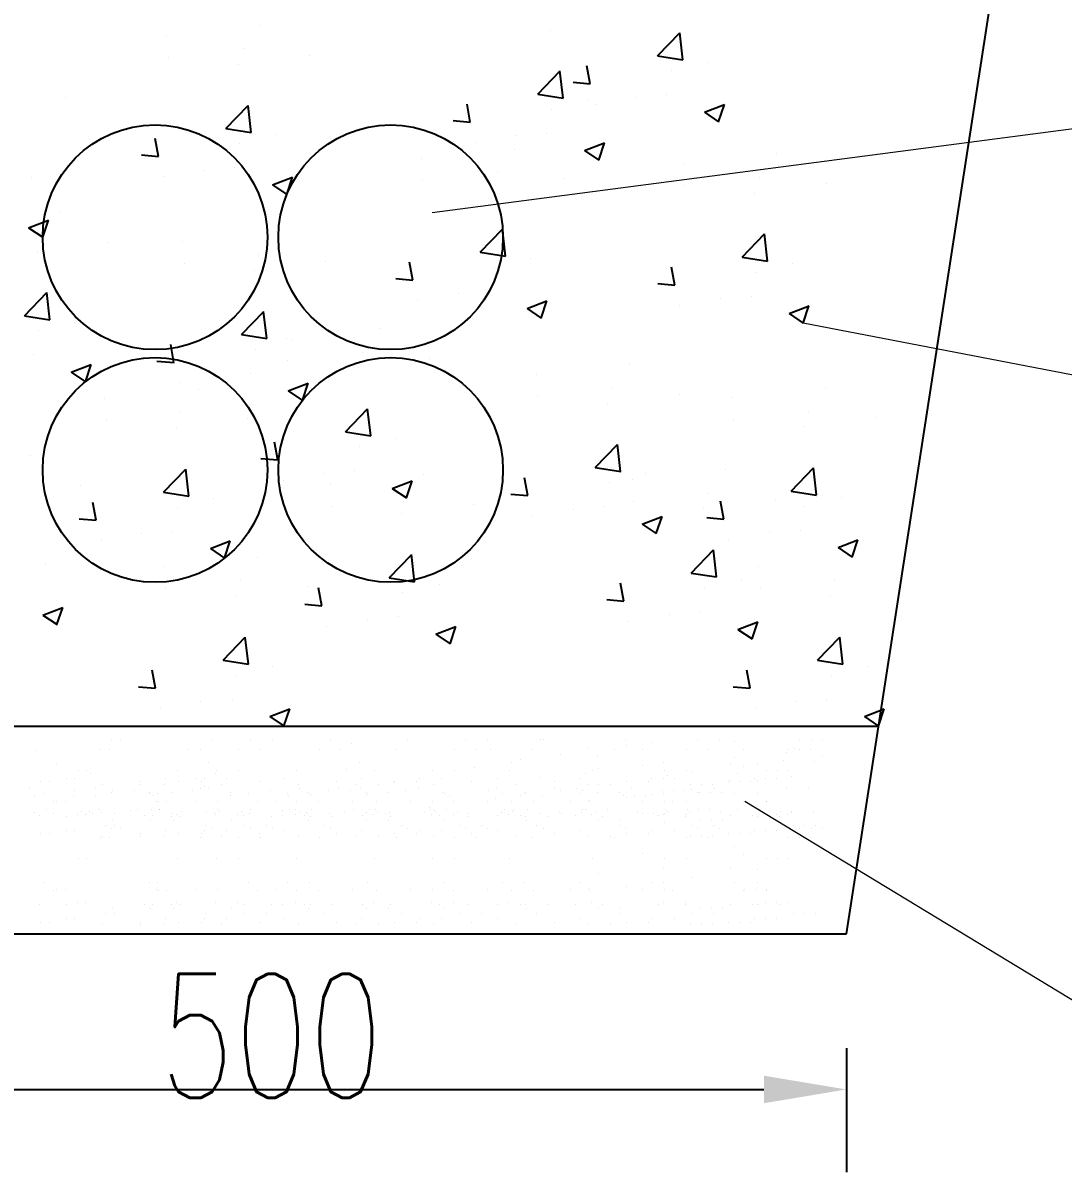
# Model space of a CAD drawing. Header units: millimetres. Extents: x 2 to 5882, y 1831 to 3462.
# Drawn here: x 5580.34 to 5605.53, y 2622.51 to 2650.34 of the extents above; entities that cross this region are included whole.
import ezdxf

# ---------------------------------------------------------------- set-up
doc = ezdxf.new("R2010")
doc.units = ezdxf.units.MM
doc.layers.add('尺寸标注', color=4, linetype='Continuous')
doc.layers.add('标注', color=4, linetype='Continuous')
doc.styles.get("Standard").update_dxf_attribs({"font": 'simplex1.shx', "width": 0.7, "bigfont": 'hztxt.shx'})

# ---------------------------------------------------------------- blocks, each defined once
blk = doc.blocks.new('DIM')
at = {"layer": '尺寸标注', "ltscale": 0.01}
blk.add_solid([(-1, -0.167), (-1, 0.167), (0, 0)], dxfattribs=at)

msp = doc.modelspace()

# ---------------------------------------------------------------- linework, layer by layer
at = {"color": 1}
for p, q in [((5600.28123, 2628.27674), (5611.87014, 2703.23774)), ((5572.2603, 2633.30691), (5601.05889, 2633.30691)), ((5573.03796, 2628.27674), (5600.28123, 2628.27674))]:
    msp.add_line(p, q, dxfattribs=at)
at = {"color": 7}
for centre in [(5583.53538, 2645.14868), (5589.24272, 2645.14868), (5583.53538, 2639.51281), (5589.24272, 2639.51281)]:
    msp.add_circle(centre, 2.72051, dxfattribs=at)
at = {"layer": '尺寸标注', "color": 7}
for p, q in [((5586.09008, 2650.28315), (5586.09008, 2650.28315)), ((5583.82252, 2650.04842), (5583.82252, 2650.04842)), ((5593.11125, 2650.16888), (5593.11125, 2650.16888)), ((5595.70922, 2649.54482), (5596.24692, 2650.10521)), ((5596.32252, 2649.44972), (5596.24625, 2650.10533)), ((5585.66859, 2649.72008), (5585.66859, 2649.72008)), ((5583.86046, 2649.51155), (5583.86046, 2649.51155)), ((5587.28498, 2649.5645), (5587.28498, 2649.5645)), ((5595.70922, 2649.54482), (5596.32319, 2649.44959)), ((5585.55679, 2649.33698), (5585.55679, 2649.33698)), ((5592.80633, 2648.61682), (5593.34403, 2649.17721)), ((5593.41962, 2648.52172), (5593.34335, 2649.17734)), ((5594.0744, 2648.86683), (5593.99458, 2649.29955)), ((5596.042, 2649.18187), (5596.042, 2649.18187)), ((5596.91635, 2649.39242), (5596.91635, 2649.39242)), ((5593.66243, 2648.90291), (5594.07506, 2648.86681)), ((5592.80633, 2648.61682), (5593.4203, 2648.5216)), ((5581.37187, 2648.52657), (5581.37187, 2648.52657)), ((5585.25186, 2647.78492), (5585.78956, 2648.34532)), ((5585.86516, 2647.68982), (5585.78888, 2648.34544)), ((5591.17151, 2647.93883), (5591.09169, 2648.37155)), ((5594.01346, 2648.46443), (5594.01346, 2648.46443)), ((5594.19807, 2648.37409), (5594.19807, 2648.37409)), ((5595.174, 2648.53398), (5595.174, 2648.53398)), ((5595.92627, 2648.60161), (5595.92627, 2648.60161)), ((5596.84195, 2648.17812), (5597.32532, 2648.36367)), ((5597.18468, 2647.94651), (5597.32466, 2648.36368)), ((5593.13911, 2648.25388), (5593.13911, 2648.25388)), ((5596.84195, 2648.17812), (5597.18534, 2647.9465)), ((5585.25186, 2647.78492), (5585.86583, 2647.6897)), ((5590.75954, 2647.97491), (5591.17217, 2647.93881)), ((5583.61704, 2647.10693), (5583.53722, 2647.53966)), ((5586.45899, 2647.63253), (5586.45899, 2647.63253)), ((5592.27111, 2647.60598), (5592.27111, 2647.60598)), ((5593.02338, 2647.67361), (5593.02338, 2647.67361)), ((5585.58464, 2647.42198), (5585.58464, 2647.42198)), ((5591.29518, 2647.44609), (5591.29518, 2647.44609)), ((5592.25116, 2647.28706), (5592.25116, 2647.28706)), ((5593.93906, 2647.25012), (5594.42243, 2647.43567)), ((5593.93906, 2647.25012), (5594.28245, 2647.0185)), ((5594.28179, 2647.01852), (5594.42176, 2647.43568)), ((5583.20507, 2647.14302), (5583.6177, 2647.10692)), ((5589.9836, 2647.05233), (5589.9836, 2647.05233)), ((5598.59728, 2647.16698), (5598.59728, 2647.16698)), ((5584.71664, 2646.77408), (5584.71664, 2646.77408)), ((5585.46891, 2646.84172), (5585.46891, 2646.84172)), ((5591.82967, 2646.72399), (5591.82967, 2646.72399)), ((5596.32971, 2646.93224), (5596.32971, 2646.93224)), ((5580.54587, 2646.5946), (5580.54587, 2646.5946)), ((5583.74071, 2646.6142), (5583.74071, 2646.6142)), ((5586.38459, 2646.41823), (5586.86796, 2646.60377)), ((5586.38459, 2646.41823), (5586.72798, 2646.18661)), ((5586.72732, 2646.18662), (5586.8673, 2646.60379)), ((5590.02154, 2646.51547), (5590.02154, 2646.51547)), ((5593.44607, 2646.56842), (5593.44607, 2646.56842)), ((5596.36766, 2646.39538), (5596.36766, 2646.39538)), ((5598.17579, 2646.60391), (5598.17579, 2646.60391)), ((5599.79218, 2646.44833), (5599.79218, 2646.44833)), ((5591.71787, 2646.34089), (5591.71787, 2646.34089)), ((5598.06399, 2646.22081), (5598.06399, 2646.22081)), ((5580.47147, 2645.3803), (5580.95484, 2645.56584)), ((5580.8142, 2645.14869), (5580.95418, 2645.56586)), ((5581.21376, 2645.74624), (5581.21376, 2645.74624)), ((5580.47147, 2645.3803), (5580.81486, 2645.14868)), ((5586.46748, 2645.2925), (5586.46748, 2645.2925)), ((5591.41294, 2644.78884), (5591.95064, 2645.34923)), ((5592.02624, 2644.69374), (5591.94997, 2645.34935)), ((5580.79227, 2645.18317), (5580.79227, 2645.18317)), ((5582.40866, 2645.02759), (5582.40866, 2645.02759)), ((5584.19991, 2645.05777), (5584.19991, 2645.05777)), ((5597.75906, 2644.66875), (5598.29676, 2645.22914)), ((5598.37235, 2644.57365), (5598.29608, 2645.22927)), ((5580.68046, 2644.80007), (5580.68046, 2644.80007)), ((5586.04599, 2644.72943), (5586.04599, 2644.72943)), ((5591.41294, 2644.78884), (5592.02691, 2644.69362)), ((5584.23785, 2644.5209), (5584.23785, 2644.5209)), ((5587.66238, 2644.57385), (5587.66238, 2644.57385)), ((5589.77812, 2644.11085), (5589.6983, 2644.54357)), ((5592.62007, 2644.63644), (5592.62007, 2644.63644)), ((5597.75906, 2644.66875), (5598.37303, 2644.57353)), ((5598.96619, 2644.51636), (5598.96619, 2644.51636)), ((5585.93418, 2644.34633), (5585.93418, 2644.34633)), ((5591.74573, 2644.42589), (5591.74573, 2644.42589)), ((5596.12424, 2643.99076), (5596.04442, 2644.42348)), ((5598.09184, 2644.30581), (5598.09184, 2644.30581)), ((5589.36615, 2644.14693), (5589.77878, 2644.11083)), ((5595.71227, 2644.02684), (5596.1249, 2643.99074)), ((5580.37554, 2643.24801), (5580.91324, 2643.80841)), ((5580.98883, 2643.15292), (5580.91256, 2643.80853)), ((5589.90179, 2643.61811), (5589.90179, 2643.61811)), ((5590.87772, 2643.778), (5590.87772, 2643.778)), ((5591.62999, 2643.84563), (5591.62999, 2643.84563)), ((5592.54567, 2643.42214), (5593.02904, 2643.60769)), ((5592.8884, 2643.19053), (5593.02838, 2643.6077)), ((5597.22384, 2643.65791), (5597.22384, 2643.65791)), ((5597.97611, 2643.72554), (5597.97611, 2643.72554)), ((5585.62926, 2642.79427), (5586.16695, 2643.35467)), ((5586.24255, 2642.69917), (5586.16628, 2643.35479)), ((5592.54567, 2643.42214), (5592.88906, 2643.19052)), ((5596.24791, 2643.49802), (5596.24791, 2643.49802)), ((5598.89179, 2643.30205), (5599.37516, 2643.4876)), ((5599.23452, 2643.07045), (5599.37449, 2643.48761)), ((5580.37554, 2643.24801), (5580.98951, 2643.15279)), ((5581.58267, 2643.09562), (5581.58267, 2643.09562)), ((5598.89179, 2643.30205), (5599.23518, 2643.07043)), ((5580.70832, 2642.88507), (5580.70832, 2642.88507)), ((5585.62926, 2642.79427), (5586.24323, 2642.69905)), ((5588.98557, 2642.93257), (5588.98557, 2642.93257)), ((5583.99444, 2642.11628), (5583.91462, 2642.54901)), ((5586.71801, 2642.69784), (5586.71801, 2642.69784)), ((5586.83639, 2642.64188), (5586.83639, 2642.64188)), ((5580.59259, 2642.30481), (5580.59259, 2642.30481)), ((5585.96204, 2642.43133), (5585.96204, 2642.43133)), ((5588.56408, 2642.3695), (5588.56408, 2642.3695)), ((5590.18048, 2642.21392), (5590.18048, 2642.21392)), ((5581.50827, 2641.88132), (5581.99164, 2642.06686)), ((5581.851, 2641.64971), (5581.99097, 2642.06688)), ((5583.58247, 2642.15237), (5583.9951, 2642.11627)), ((5586.75595, 2642.16097), (5586.75595, 2642.16097)), ((5588.45228, 2641.9864), (5588.45228, 2641.9864)), ((5595.03794, 2642.06708), (5595.03794, 2642.06708)), ((5581.50827, 2641.88132), (5581.85166, 2641.6497)), ((5585.09403, 2641.78343), (5585.09403, 2641.78343)), ((5585.8463, 2641.85107), (5585.8463, 2641.85107)), ((5592.77037, 2641.83235), (5592.77037, 2641.83235)), ((5584.11811, 2641.62354), (5584.11811, 2641.62354)), ((5584.58119, 2641.47247), (5584.58119, 2641.47247)), ((5586.76199, 2641.42758), (5587.24536, 2641.61312)), ((5586.76199, 2641.42758), (5587.10538, 2641.19596)), ((5587.10472, 2641.19597), (5587.24469, 2641.61314)), ((5594.61644, 2641.50401), (5594.61644, 2641.50401)), ((5599.78309, 2641.5), (5599.78309, 2641.5)), ((5582.31362, 2641.23774), (5582.31362, 2641.23774)), ((5592.80831, 2641.29549), (5592.80831, 2641.29549)), ((5594.50464, 2641.12091), (5594.50464, 2641.12091)), ((5596.23284, 2641.34843), (5596.23284, 2641.34843)), ((5597.51553, 2641.26527), (5597.51553, 2641.26527)), ((5584.1597, 2640.9094), (5584.1597, 2640.9094)), ((5588.14735, 2640.43434), (5588.68505, 2640.99474)), ((5588.76065, 2640.33924), (5588.68438, 2640.99486)), ((5599.3616, 2640.93693), (5599.3616, 2640.93693)), ((5582.35157, 2640.70087), (5582.35157, 2640.70087)), ((5585.77609, 2640.75382), (5585.77609, 2640.75382)), ((5597.55347, 2640.7284), (5597.55347, 2640.7284)), ((5599.2498, 2640.55383), (5599.2498, 2640.55383)), ((5600.978, 2640.78135), (5600.978, 2640.78135)), ((5584.04789, 2640.5263), (5584.04789, 2640.5263)), ((5588.14735, 2640.43434), (5588.76132, 2640.33912)), ((5589.35449, 2640.28195), (5589.35449, 2640.28195)), ((5586.51253, 2639.75635), (5586.43271, 2640.18908)), ((5588.48014, 2640.0714), (5588.48014, 2640.0714)), ((5594.19972, 2639.56885), (5594.73741, 2640.12925)), ((5594.81301, 2639.47375), (5594.73674, 2640.12937)), ((5580.52349, 2639.86309), (5580.52349, 2639.86309)), ((5586.10056, 2639.79244), (5586.51319, 2639.75634)), ((5583.74297, 2638.97424), (5584.28067, 2639.53464)), ((5584.35626, 2638.87914), (5584.27999, 2639.53476)), ((5587.61213, 2639.4235), (5587.61213, 2639.4235)), ((5588.3644, 2639.49114), (5588.3644, 2639.49114)), ((5594.19972, 2639.56885), (5594.81368, 2639.47363)), ((5597.36025, 2639.51509), (5597.36025, 2639.51509)), ((5598.94487, 2639.00177), (5599.48257, 2639.56217)), ((5599.55817, 2638.90667), (5599.4819, 2639.56229)), ((5581.71839, 2639.14444), (5581.71839, 2639.14444)), ((5586.6362, 2639.26361), (5586.6362, 2639.26361)), ((5587.7774, 2639.16436), (5587.7774, 2639.16436)), ((5589.28008, 2639.06765), (5589.76345, 2639.25319)), ((5589.62281, 2638.83604), (5589.76279, 2639.25321)), ((5590.04497, 2639.39909), (5590.04497, 2639.39909)), ((5592.5649, 2638.89087), (5592.48507, 2639.32359)), ((5594.5325, 2639.20591), (5594.5325, 2639.20591)), ((5595.09268, 2639.28036), (5595.09268, 2639.28036)), ((5595.40685, 2639.41646), (5595.40685, 2639.41646)), ((5583.74297, 2638.97424), (5584.35694, 2638.87902)), ((5589.28008, 2639.06765), (5589.62347, 2638.83603)), ((5592.15293, 2638.92695), (5592.56555, 2638.89085)), ((5596.93876, 2638.95202), (5596.93876, 2638.95202)), ((5598.94487, 2639.00177), (5599.55884, 2638.90655)), ((5582.10815, 2638.29625), (5582.02833, 2638.72898)), ((5584.07575, 2638.6113), (5584.07575, 2638.6113)), ((5584.9501, 2638.82185), (5584.9501, 2638.82185)), ((5587.81534, 2638.6275), (5587.81534, 2638.6275)), ((5589.62347, 2638.83603), (5589.62347, 2638.83603)), ((5591.23987, 2638.68045), (5591.23987, 2638.68045)), ((5594.41676, 2638.62565), (5594.41676, 2638.62565)), ((5595.13063, 2638.7435), (5595.13063, 2638.7435)), ((5597.31005, 2638.32378), (5597.23023, 2638.75651)), ((5598.55515, 2638.79644), (5598.55515, 2638.79644)), ((5599.27766, 2638.63883), (5599.27766, 2638.63883)), ((5600.152, 2638.84938), (5600.152, 2638.84938)), ((5581.69618, 2638.33234), (5582.10881, 2638.29623)), ((5589.51167, 2638.45292), (5589.51167, 2638.45292)), ((5592.68856, 2638.39813), (5592.68856, 2638.39813)), ((5593.66449, 2638.55802), (5593.66449, 2638.55802)), ((5595.33245, 2638.20216), (5595.81581, 2638.3877)), ((5595.67517, 2637.97055), (5595.81515, 2638.38772)), ((5596.82696, 2638.56892), (5596.82696, 2638.56892)), ((5596.89808, 2638.35986), (5597.31071, 2638.32376)), ((5583.96002, 2638.03104), (5583.96002, 2638.03104)), ((5595.33245, 2638.20216), (5595.67584, 2637.97054)), ((5599.16192, 2638.05857), (5599.16192, 2638.05857)), ((5582.23182, 2637.80351), (5582.23182, 2637.80351)), ((5583.20775, 2637.9634), (5583.20775, 2637.9634)), ((5584.8757, 2637.60754), (5585.35907, 2637.79309)), ((5585.21843, 2637.37594), (5585.3584, 2637.79311)), ((5597.43372, 2637.83104), (5597.43372, 2637.83104)), ((5598.40965, 2637.99093), (5598.40965, 2637.99093)), ((5600.0776, 2637.63507), (5600.56097, 2637.82062)), ((5600.42033, 2637.40347), (5600.56031, 2637.82064)), ((5584.8757, 2637.60755), (5585.21909, 2637.37592)), ((5596.52203, 2637.01686), (5597.05973, 2637.57726)), ((5597.13532, 2636.92176), (5597.05905, 2637.57738)), ((5600.0776, 2637.63507), (5600.42099, 2637.40345)), ((5580.8924, 2637.21247), (5580.8924, 2637.21247)), ((5586.0217, 2637.40345), (5586.0217, 2637.40345)), ((5589.20675, 2636.90087), (5589.74444, 2637.46126)), ((5589.82004, 2636.80577), (5589.74377, 2637.46138)), ((5600.42099, 2637.40345), (5600.42099, 2637.40345)), ((5583.75413, 2637.16872), (5583.75413, 2637.16872)), ((5596.52203, 2637.01686), (5597.136, 2636.92164)), ((5598.15343, 2637.16872), (5598.15343, 2637.16872)), ((5585.6002, 2636.84039), (5585.6002, 2636.84039)), ((5587.2166, 2636.68481), (5587.2166, 2636.68481)), ((5587.57193, 2636.22288), (5587.49211, 2636.6556)), ((5589.20675, 2636.90087), (5589.82072, 2636.80565)), ((5590.41388, 2636.74847), (5590.41388, 2636.74847)), ((5594.88721, 2636.33887), (5594.80739, 2636.7716)), ((5596.85481, 2636.65392), (5596.85481, 2636.65392)), ((5597.72916, 2636.86447), (5597.72916, 2636.86447)), ((5599.9995, 2636.84039), (5599.9995, 2636.84039)), ((5601.6159, 2636.68481), (5601.6159, 2636.68481)), ((5583.79207, 2636.63186), (5583.79207, 2636.63186)), ((5585.4884, 2636.45729), (5585.4884, 2636.45729)), ((5589.53953, 2636.53792), (5589.53953, 2636.53792)), ((5594.47524, 2636.37496), (5594.88787, 2636.33886)), ((5598.19137, 2636.63186), (5598.19137, 2636.63186)), ((5599.8877, 2636.45729), (5599.8877, 2636.45729)), ((5580.818, 2635.99817), (5581.30137, 2636.18372)), ((5581.16073, 2635.76656), (5581.3007, 2636.18373)), ((5587.15996, 2636.25896), (5587.57259, 2636.22286)), ((5580.818, 2635.99817), (5581.16139, 2635.76655)), ((5588.67152, 2635.89003), (5588.67152, 2635.89003)), ((5589.42379, 2635.95766), (5589.42379, 2635.95766)), ((5595.01088, 2635.84614), (5595.01088, 2635.84614)), ((5595.98681, 2636.00603), (5595.98681, 2636.00603)), ((5596.73908, 2636.07366), (5596.73908, 2636.07366)), ((5597.65476, 2635.65017), (5598.13813, 2635.83571)), ((5597.99749, 2635.41856), (5598.13746, 2635.83573)), ((5587.6956, 2635.73014), (5587.6956, 2635.73014)), ((5590.33948, 2635.53417), (5590.82284, 2635.71972)), ((5590.33948, 2635.53417), (5590.68287, 2635.30255)), ((5590.68221, 2635.30256), (5590.82218, 2635.71973)), ((5597.65476, 2635.65017), (5597.99815, 2635.41855)), ((5585.18348, 2634.90523), (5585.72117, 2635.46562)), ((5585.79677, 2634.81013), (5585.7205, 2635.46574)), ((5599.58277, 2634.90523), (5600.12047, 2635.46562)), ((5600.19607, 2634.81013), (5600.1198, 2635.46574)), ((5585.18348, 2634.90523), (5585.79744, 2634.81001)), ((5586.39061, 2634.75284), (5586.39061, 2634.75284)), ((5599.58277, 2634.90523), (5600.19674, 2634.81001)), ((5600.7899, 2634.75284), (5600.7899, 2634.75284)), ((5583.54866, 2634.22724), (5583.46883, 2634.65996)), ((5585.51626, 2634.54228), (5585.51626, 2634.54228)), ((5597.94795, 2634.22724), (5597.86813, 2634.65996)), ((5599.91556, 2634.54228), (5599.91556, 2634.54228)), ((5583.13669, 2634.26332), (5583.54932, 2634.22722)), ((5597.53598, 2634.26332), (5597.94861, 2634.22722)), ((5584.64825, 2633.89439), (5584.64825, 2633.89439)), ((5585.40052, 2633.96202), (5585.40052, 2633.96202)), ((5599.04755, 2633.89439), (5599.04755, 2633.89439)), ((5599.79982, 2633.96202), (5599.79982, 2633.96202)), ((5583.67233, 2633.7345), (5583.67233, 2633.7345)), ((5586.31621, 2633.53853), (5586.79957, 2633.72408)), ((5586.65893, 2633.30693), (5586.79891, 2633.72409)), ((5598.07162, 2633.7345), (5598.07162, 2633.7345)), ((5600.7155, 2633.53853), (5601.19887, 2633.72408)), ((5601.05823, 2633.30693), (5601.19821, 2633.72409)), ((5586.31621, 2633.53853), (5586.6596, 2633.30691)), ((5600.7155, 2633.53853), (5601.05889, 2633.30691)), ((5582.22024, 2632.74548), (5582.22024, 2632.74548)), ((5582.42101, 2632.74548), (5582.42101, 2632.74548)), ((5582.49332, 2632.97738), (5582.49332, 2632.97738)), ((5582.69409, 2632.97738), (5582.69409, 2632.97738)), ((5584.62942, 2632.74548), (5584.62942, 2632.74548)), ((5584.9025, 2632.97738), (5584.9025, 2632.97738)), ((5585.56632, 2632.74548), (5585.56632, 2632.74548)), ((5585.8394, 2632.97738), (5585.8394, 2632.97738)), ((5586.10169, 2632.74548), (5586.10169, 2632.74548)), ((5586.37477, 2632.97738), (5586.37477, 2632.97738)), ((5587.50705, 2632.74548), (5587.50705, 2632.74548)), ((5587.78013, 2632.97738), (5587.78013, 2632.97738)), ((5588.29099, 2632.88572), (5588.29099, 2632.88572)), ((5589.38085, 2632.74548), (5589.38085, 2632.74548)), ((5589.65393, 2632.97738), (5589.65393, 2632.97738)), ((5590.78621, 2632.74548), (5590.78621, 2632.74548)), ((5591.05929, 2632.97738), (5591.05929, 2632.97738)), ((5591.32158, 2632.74548), (5591.32158, 2632.74548)), ((5591.59466, 2632.97738), (5591.59466, 2632.97738)), ((5591.67277, 2632.74516), (5591.67277, 2632.74516)), ((5592.66002, 2632.74548), (5592.66002, 2632.74548)), ((5592.86232, 2632.98063), (5592.86232, 2632.98063)), ((5592.9331, 2632.97738), (5592.9331, 2632.97738)), ((5594.03616, 2632.77411), (5594.03616, 2632.77411)), ((5594.66766, 2632.74548), (5594.66766, 2632.74548)), ((5594.94074, 2632.97738), (5594.94074, 2632.97738)), ((5594.95694, 2632.83817), (5594.95694, 2632.83817)), ((5595.34547, 2632.75183), (5595.34547, 2632.75183)), ((5595.57081, 2632.91899), (5595.57081, 2632.91899)), ((5596.40762, 2632.74548), (5596.40762, 2632.74548)), ((5596.6807, 2632.97738), (5596.6807, 2632.97738)), ((5596.943, 2632.74548), (5596.943, 2632.74548)), ((5597.21608, 2632.97738), (5597.21608, 2632.97738)), ((5597.58147, 2632.9401), (5597.58147, 2632.9401)), ((5598.88373, 2632.74548), (5598.88373, 2632.74548)), ((5599.01816, 2632.75851), (5599.01816, 2632.75851)), ((5599.15141, 2632.74548), (5599.15141, 2632.74548)), ((5599.15681, 2632.97738), (5599.15681, 2632.97738)), ((5599.4191, 2632.74548), (5599.4191, 2632.74548)), ((5599.42449, 2632.97738), (5599.42449, 2632.97738)), ((5599.69218, 2632.97738), (5599.69218, 2632.97738)), ((5580.65469, 2632.72514), (5580.65469, 2632.72514)), ((5584.32738, 2632.73181), (5584.32738, 2632.73181)), ((5588.00008, 2632.73848), (5588.00008, 2632.73848)), ((5592.39624, 2632.50105), (5592.39624, 2632.50105)), ((5593.35504, 2632.62728), (5593.35504, 2632.62728)), ((5594.25354, 2632.57492), (5594.25354, 2632.57492)), ((5597.58147, 2632.53896), (5597.58147, 2632.53896)), ((5597.79885, 2632.74091), (5597.79885, 2632.74091)), ((5598.74538, 2632.46782), (5598.74538, 2632.46782)), ((5598.82488, 2632.66984), (5598.82488, 2632.66984)), ((5599.70418, 2632.59405), (5599.70418, 2632.59405)), ((5581.15202, 2632.4083), (5581.15202, 2632.4083)), ((5581.68145, 2632.23937), (5581.68145, 2632.23937)), ((5581.88222, 2632.23937), (5581.88222, 2632.23937)), ((5584.09063, 2632.23937), (5584.09063, 2632.23937)), ((5584.82471, 2632.41497), (5584.82471, 2632.41497)), ((5585.02753, 2632.23937), (5585.02753, 2632.23937)), ((5585.5629, 2632.23937), (5585.5629, 2632.23937)), ((5586.96826, 2632.23937), (5586.96826, 2632.23937)), ((5588.17424, 2632.26419), (5588.17424, 2632.26419)), ((5588.49741, 2632.42165), (5588.49741, 2632.42165)), ((5588.84206, 2632.23937), (5588.84206, 2632.23937)), ((5590.24742, 2632.23937), (5590.24742, 2632.23937)), ((5590.78279, 2632.23937), (5590.78279, 2632.23937)), ((5591.26132, 2632.30357), (5591.26132, 2632.30357)), ((5592.12123, 2632.23937), (5592.12123, 2632.23937)), ((5592.1701, 2632.42832), (5592.1701, 2632.42832)), ((5594.12887, 2632.23937), (5594.12887, 2632.23937)), ((5594.27823, 2632.2891), (5594.27823, 2632.2891)), ((5595.34547, 2632.3507), (5595.34547, 2632.3507)), ((5595.8428, 2632.435), (5595.8428, 2632.435)), ((5595.86884, 2632.23937), (5595.86884, 2632.23937)), ((5596.40421, 2632.23937), (5596.40421, 2632.23937)), ((5597.46356, 2632.40386), (5597.46356, 2632.40386)), ((5597.79885, 2632.33977), (5597.79885, 2632.33977)), ((5598.13151, 2632.387), (5598.13151, 2632.387)), ((5598.34494, 2632.23937), (5598.34494, 2632.23937)), ((5598.61262, 2632.23937), (5598.61262, 2632.23937)), ((5598.88031, 2632.23937), (5598.88031, 2632.23937)), ((5599.51549, 2632.44167), (5599.51549, 2632.44167)), ((5580.76956, 2631.96906), (5580.76956, 2631.96906)), ((5580.97032, 2631.96906), (5580.97032, 2631.96906)), ((5581.38342, 2632.04988), (5581.38342, 2632.04988)), ((5581.58419, 2632.04988), (5581.58419, 2632.04988)), ((5581.97201, 2632.1639), (5581.97201, 2632.1639)), ((5583.17874, 2631.96906), (5583.17874, 2631.96906)), ((5583.7926, 2632.04988), (5583.7926, 2632.04988)), ((5584.11564, 2631.96906), (5584.11564, 2631.96906)), ((5584.5283, 2632.04981), (5584.5283, 2632.04981)), ((5584.65101, 2631.96906), (5584.65101, 2631.96906)), ((5584.7295, 2632.04988), (5584.7295, 2632.04988)), ((5584.98892, 2632.14943), (5584.98892, 2632.14943)), ((5585.26488, 2632.04988), (5585.26488, 2632.04988)), ((5586.05637, 2631.96906), (5586.05637, 2631.96906)), ((5586.67023, 2632.04988), (5586.67023, 2632.04988)), ((5587.93017, 2631.96906), (5587.93017, 2631.96906)), ((5588.54403, 2632.04988), (5588.54403, 2632.04988)), ((5589.31701, 2631.94554), (5589.31701, 2631.94554)), ((5589.33553, 2631.96906), (5589.33553, 2631.96906)), ((5589.8709, 2631.96906), (5589.8709, 2631.96906)), ((5589.94939, 2632.04988), (5589.94939, 2632.04988)), ((5590.48476, 2632.04988), (5590.48476, 2632.04988)), ((5591.20933, 2631.96906), (5591.20933, 2631.96906)), ((5591.8232, 2632.04988), (5591.8232, 2632.04988)), ((5592.85604, 2632.06693), (5592.85604, 2632.06693)), ((5593.21698, 2631.96906), (5593.21698, 2631.96906)), ((5593.83085, 2632.04988), (5593.83085, 2632.04988)), ((5593.96049, 2632.15683), (5593.96049, 2632.15683)), ((5594.95694, 2631.96906), (5594.95694, 2631.96906)), ((5595.49231, 2631.96906), (5595.49231, 2631.96906)), ((5595.57081, 2632.04988), (5595.57081, 2632.04988)), ((5595.8428, 2632.03386), (5595.8428, 2632.03386)), ((5595.94313, 2632.10631), (5595.94313, 2632.10631)), ((5596.10618, 2632.04988), (5596.10618, 2632.04988)), ((5596.52961, 2632.17611), (5596.52961, 2632.17611)), ((5597.43304, 2631.96906), (5597.43304, 2631.96906)), ((5597.46356, 2632.00273), (5597.46356, 2632.00273)), ((5597.63319, 2632.1635), (5597.63319, 2632.1635)), ((5597.70073, 2631.96906), (5597.70073, 2631.96906)), ((5597.96842, 2631.96906), (5597.96842, 2631.96906)), ((5598.04691, 2632.04988), (5598.04691, 2632.04988)), ((5598.13151, 2631.98587), (5598.13151, 2631.98587)), ((5598.31459, 2632.04988), (5598.31459, 2632.04988)), ((5598.58228, 2632.04988), (5598.58228, 2632.04988)), ((5598.96004, 2632.09184), (5598.96004, 2632.09184)), ((5580.48835, 2631.80072), (5580.48835, 2631.80072)), ((5580.61803, 2631.63194), (5580.61803, 2631.63194)), ((5580.85106, 2631.66985), (5580.85106, 2631.66985)), ((5581.55493, 2631.63194), (5581.55493, 2631.63194)), ((5581.57684, 2631.75817), (5581.57684, 2631.75817)), ((5582.09031, 2631.63194), (5582.09031, 2631.63194)), ((5582.09446, 2631.80072), (5582.09446, 2631.80072)), ((5582.25796, 2631.905), (5582.25796, 2631.905)), ((5582.47534, 2631.70581), (5582.47534, 2631.70581)), ((5582.51374, 2631.75817), (5582.51374, 2631.75817)), ((5583.04911, 2631.75817), (5583.04911, 2631.75817)), ((5583.19486, 2631.905), (5583.19486, 2631.905)), ((5583.39408, 2631.66985), (5583.39408, 2631.66985)), ((5583.41224, 2631.70581), (5583.41224, 2631.70581)), ((5583.49566, 2631.63194), (5583.49566, 2631.63194)), ((5583.59485, 2631.66985), (5583.59485, 2631.66985)), ((5583.73023, 2631.905), (5583.73023, 2631.905)), ((5583.94761, 2631.70581), (5583.94761, 2631.70581)), ((5584.45447, 2631.75817), (5584.45447, 2631.75817)), ((5584.63749, 2631.80072), (5584.63749, 2631.80072)), ((5584.74568, 2631.85062), (5584.74568, 2631.85062)), ((5584.83826, 2631.80072), (5584.83826, 2631.80072)), ((5585.13559, 2631.905), (5585.13559, 2631.905)), ((5585.35297, 2631.70581), (5585.35297, 2631.70581)), ((5585.36946, 2631.63194), (5585.36946, 2631.63194)), ((5585.80326, 2631.66985), (5585.80326, 2631.66985)), ((5586.32827, 2631.75817), (5586.32827, 2631.75817)), ((5586.74016, 2631.66985), (5586.74016, 2631.66985)), ((5586.77482, 2631.63194), (5586.77482, 2631.63194)), ((5587.00939, 2631.905), (5587.00939, 2631.905)), ((5587.04667, 2631.80072), (5587.04667, 2631.80072)), ((5587.22677, 2631.70581), (5587.22677, 2631.70581)), ((5587.27554, 2631.66985), (5587.27554, 2631.66985)), ((5587.3102, 2631.63194), (5587.3102, 2631.63194)), ((5587.73362, 2631.75817), (5587.73362, 2631.75817)), ((5587.98357, 2631.80072), (5587.98357, 2631.80072)), ((5588.269, 2631.75817), (5588.269, 2631.75817)), ((5588.41475, 2631.905), (5588.41475, 2631.905)), ((5588.51894, 2631.80072), (5588.51894, 2631.80072)), ((5588.63213, 2631.70581), (5588.63213, 2631.70581)), ((5588.64863, 2631.63194), (5588.64863, 2631.63194)), ((5588.6809, 2631.66985), (5588.6809, 2631.66985)), ((5588.95012, 2631.905), (5588.95012, 2631.905)), ((5589.1675, 2631.70581), (5589.1675, 2631.70581)), ((5589.60743, 2631.75817), (5589.60743, 2631.75817)), ((5589.9243, 2631.80072), (5589.9243, 2631.80072)), ((5590.28856, 2631.905), (5590.28856, 2631.905)), ((5590.50594, 2631.70581), (5590.50594, 2631.70581)), ((5590.5547, 2631.66985), (5590.5547, 2631.66985)), ((5590.65628, 2631.63194), (5590.65628, 2631.63194)), ((5591.61508, 2631.75817), (5591.61508, 2631.75817)), ((5591.7981, 2631.80072), (5591.7981, 2631.80072)), ((5591.96005, 2631.66985), (5591.96005, 2631.66985)), ((5592.2962, 2631.905), (5592.2962, 2631.905)), ((5592.39624, 2631.63194), (5592.39624, 2631.63194)), ((5592.49543, 2631.66985), (5592.49543, 2631.66985)), ((5592.51358, 2631.70581), (5592.51358, 2631.70581)), ((5592.93161, 2631.63194), (5592.93161, 2631.63194)), ((5593.20346, 2631.80072), (5593.20346, 2631.80072)), ((5593.35504, 2631.75817), (5593.35504, 2631.75817)), ((5593.73883, 2631.80072), (5593.73883, 2631.80072)), ((5593.83386, 2631.66985), (5593.83386, 2631.66985)), ((5593.89041, 2631.75817), (5593.89041, 2631.75817)), ((5594.03616, 2631.905), (5594.03616, 2631.905)), ((5594.25354, 2631.70581), (5594.25354, 2631.70581)), ((5594.27823, 2631.88797), (5594.27823, 2631.88797)), ((5594.57154, 2631.905), (5594.57154, 2631.905)), ((5594.78892, 2631.70581), (5594.78892, 2631.70581)), ((5594.87234, 2631.63194), (5594.87234, 2631.63194)), ((5595.07727, 2631.80072), (5595.07727, 2631.80072)), ((5595.14002, 2631.63194), (5595.14002, 2631.63194)), ((5595.40772, 2631.63194), (5595.40772, 2631.63194)), ((5595.57081, 2631.64875), (5595.57081, 2631.64875)), ((5595.83114, 2631.75817), (5595.83114, 2631.75817)), ((5595.84151, 2631.66985), (5595.84151, 2631.66985)), ((5596.09883, 2631.75817), (5596.09883, 2631.75817)), ((5596.36652, 2631.75817), (5596.36652, 2631.75817)), ((5596.51227, 2631.905), (5596.51227, 2631.905)), ((5596.52961, 2631.77497), (5596.52961, 2631.77497)), ((5596.6807, 2631.70714), (5596.6807, 2631.70714)), ((5596.72965, 2631.70581), (5596.72965, 2631.70581)), ((5596.77995, 2631.905), (5596.77995, 2631.905)), ((5596.99733, 2631.70581), (5596.99733, 2631.70581)), ((5597.04764, 2631.905), (5597.04764, 2631.905)), ((5597.08491, 2631.80072), (5597.08491, 2631.80072)), ((5597.26502, 2631.70581), (5597.26502, 2631.70581)), ((5597.58147, 2631.66985), (5597.58147, 2631.66985)), ((5598.11684, 2631.66985), (5598.11684, 2631.66985)), ((5598.82488, 2631.80072), (5598.82488, 2631.80072)), ((5599.36025, 2631.80072), (5599.36025, 2631.80072)), ((5581.06844, 2631.47066), (5581.06844, 2631.47066)), ((5581.15808, 2631.48159), (5581.15808, 2631.48159)), ((5581.35885, 2631.48159), (5581.35885, 2631.48159)), ((5583.56726, 2631.48159), (5583.56726, 2631.48159)), ((5583.61146, 2631.47066), (5583.61146, 2631.47066)), ((5583.81223, 2631.47066), (5583.81223, 2631.47066)), ((5584.50416, 2631.48159), (5584.50416, 2631.48159)), ((5585.03953, 2631.48159), (5585.03953, 2631.48159)), ((5586.02064, 2631.47066), (5586.02064, 2631.47066)), ((5586.44489, 2631.48159), (5586.44489, 2631.48159)), ((5586.95754, 2631.47066), (5586.95754, 2631.47066)), ((5587.49292, 2631.47066), (5587.49292, 2631.47066)), ((5588.31869, 2631.48159), (5588.31869, 2631.48159)), ((5588.89827, 2631.47066), (5588.89827, 2631.47066)), ((5589.72405, 2631.48159), (5589.72405, 2631.48159)), ((5590.25942, 2631.48159), (5590.25942, 2631.48159)), ((5590.77207, 2631.47066), (5590.77207, 2631.47066)), ((5591.59786, 2631.48159), (5591.59786, 2631.48159)), ((5591.78237, 2631.55112), (5591.78237, 2631.55112)), ((5592.17743, 2631.47066), (5592.17743, 2631.47066)), ((5592.71281, 2631.47066), (5592.71281, 2631.47066)), ((5593.6055, 2631.48159), (5593.6055, 2631.48159)), ((5594.03616, 2631.50387), (5594.03616, 2631.50387)), ((5594.05124, 2631.47066), (5594.05124, 2631.47066)), ((5594.95694, 2631.56793), (5594.95694, 2631.56793)), ((5595.34547, 2631.48159), (5595.34547, 2631.48159)), ((5595.88084, 2631.48159), (5595.88084, 2631.48159)), ((5596.05889, 2631.47066), (5596.05889, 2631.47066)), ((5596.40762, 2631.47524), (5596.40762, 2631.47524)), ((5597.79885, 2631.47066), (5597.79885, 2631.47066)), ((5597.82157, 2631.48159), (5597.82157, 2631.48159)), ((5598.08925, 2631.48159), (5598.08925, 2631.48159)), ((5598.33422, 2631.47066), (5598.33422, 2631.47066)), ((5598.35694, 2631.48159), (5598.35694, 2631.48159)), ((5580.62351, 2631.22272), (5580.62351, 2631.22272)), ((5580.73314, 2631.13362), (5580.73314, 2631.13362)), ((5580.90278, 2631.29439), (5580.90278, 2631.29439)), ((5581.07784, 2631.19782), (5581.07784, 2631.19782)), ((5581.4011, 2631.11676), (5581.4011, 2631.11676)), ((5581.65541, 2631.16475), (5581.65541, 2631.16475)), ((5581.75574, 2631.23719), (5581.75574, 2631.23719)), ((5581.85618, 2631.16475), (5581.85618, 2631.16475)), ((5581.95651, 2631.23719), (5581.95651, 2631.23719)), ((5582.01474, 2631.19782), (5582.01474, 2631.19782)), ((5582.18229, 2631.28772), (5582.18229, 2631.28772)), ((5582.22962, 2631.22272), (5582.22962, 2631.22272)), ((5582.55011, 2631.19782), (5582.55011, 2631.19782)), ((5582.94241, 2631.2677), (5582.94241, 2631.2677)), ((5583.11919, 2631.28772), (5583.11919, 2631.28772)), ((5583.27617, 2631.13362), (5583.27617, 2631.13362)), ((5583.4458, 2631.29439), (5583.4458, 2631.29439)), ((5583.47694, 2631.13362), (5583.47694, 2631.13362)), ((5583.64657, 2631.29439), (5583.64657, 2631.29439)), ((5583.65456, 2631.28772), (5583.65456, 2631.28772)), ((5583.94412, 2631.11676), (5583.94412, 2631.11676)), ((5583.95547, 2631.19782), (5583.95547, 2631.19782)), ((5584.06459, 2631.16475), (5584.06459, 2631.16475)), ((5584.14489, 2631.11676), (5584.14489, 2631.11676)), ((5584.16492, 2631.23719), (5584.16492, 2631.23719)), ((5584.77265, 2631.22272), (5584.77265, 2631.22272)), ((5584.97342, 2631.22272), (5584.97342, 2631.22272)), ((5585.00149, 2631.16475), (5585.00149, 2631.16475)), ((5585.05992, 2631.28772), (5585.05992, 2631.28772)), ((5585.10182, 2631.23719), (5585.10182, 2631.23719)), ((5585.53686, 2631.16475), (5585.53686, 2631.16475)), ((5585.63719, 2631.23719), (5585.63719, 2631.23719)), ((5585.68535, 2631.13362), (5585.68535, 2631.13362)), ((5585.82927, 2631.19782), (5585.82927, 2631.19782)), ((5585.85498, 2631.29439), (5585.85498, 2631.29439)), ((5586.35331, 2631.11676), (5586.35331, 2631.11676)), ((5586.61511, 2631.27437), (5586.61511, 2631.27437)), ((5586.62225, 2631.13362), (5586.62225, 2631.13362)), ((5586.79188, 2631.29439), (5586.79188, 2631.29439)), ((5586.93372, 2631.28772), (5586.93372, 2631.28772)), ((5586.94222, 2631.16475), (5586.94222, 2631.16475)), ((5587.04255, 2631.23719), (5587.04255, 2631.23719)), ((5587.15762, 2631.13362), (5587.15762, 2631.13362)), ((5587.18183, 2631.22272), (5587.18183, 2631.22272)), ((5587.23463, 2631.19782), (5587.23463, 2631.19782)), ((5587.29021, 2631.11676), (5587.29021, 2631.11676)), ((5587.32726, 2631.29439), (5587.32726, 2631.29439)), ((5587.77, 2631.19782), (5587.77, 2631.19782)), ((5587.82558, 2631.11676), (5587.82558, 2631.11676)), ((5588.11873, 2631.22272), (5588.11873, 2631.22272)), ((5588.33908, 2631.28772), (5588.33908, 2631.28772)), ((5588.56298, 2631.13362), (5588.56298, 2631.13362)), ((5588.6541, 2631.22272), (5588.6541, 2631.22272)), ((5588.73261, 2631.29439), (5588.73261, 2631.29439)), ((5588.81602, 2631.16475), (5588.81602, 2631.16475)), ((5588.87445, 2631.28772), (5588.87445, 2631.28772)), ((5588.91635, 2631.23719), (5588.91635, 2631.23719)), ((5589.10844, 2631.19782), (5589.10844, 2631.19782)), ((5589.22167, 2631.214), (5589.22167, 2631.214)), ((5589.23094, 2631.11676), (5589.23094, 2631.11676)), ((5590.05946, 2631.22272), (5590.05946, 2631.22272)), ((5590.18047, 2631.34023), (5590.18047, 2631.34023)), ((5590.21289, 2631.28772), (5590.21289, 2631.28772)), ((5590.22138, 2631.16475), (5590.22138, 2631.16475)), ((5590.2878, 2631.28104), (5590.2878, 2631.28104)), ((5590.32171, 2631.23719), (5590.32171, 2631.23719)), ((5590.43678, 2631.13362), (5590.43678, 2631.13362)), ((5590.60641, 2631.29439), (5590.60641, 2631.29439)), ((5590.75675, 2631.16475), (5590.75675, 2631.16475)), ((5590.85708, 2631.23719), (5590.85708, 2631.23719)), ((5591.10474, 2631.11676), (5591.10474, 2631.11676)), ((5591.11608, 2631.19782), (5591.11608, 2631.19782)), ((5591.84214, 2631.13362), (5591.84214, 2631.13362)), ((5591.93326, 2631.22272), (5591.93326, 2631.22272)), ((5592.01177, 2631.29439), (5592.01177, 2631.29439)), ((5592.09519, 2631.16475), (5592.09519, 2631.16475)), ((5592.19552, 2631.23719), (5592.19552, 2631.23719)), ((5592.22053, 2631.28772), (5592.22053, 2631.28772)), ((5592.37751, 2631.13362), (5592.37751, 2631.13362)), ((5592.51009, 2631.11676), (5592.51009, 2631.11676)), ((5592.54715, 2631.29439), (5592.54715, 2631.29439)), ((5592.85604, 2631.19782), (5592.85604, 2631.19782)), ((5593.04547, 2631.11676), (5593.04547, 2631.11676)), ((5593.33862, 2631.22272), (5593.33862, 2631.22272)), ((5593.39142, 2631.19782), (5593.39142, 2631.19782)), ((5593.71595, 2631.13362), (5593.71595, 2631.13362)), ((5593.87399, 2631.22272), (5593.87399, 2631.22272)), ((5593.88558, 2631.29439), (5593.88558, 2631.29439)), ((5593.96049, 2631.28772), (5593.96049, 2631.28772)), ((5594.10283, 2631.16475), (5594.10283, 2631.16475)), ((5594.20316, 2631.23719), (5594.20316, 2631.23719)), ((5594.3839, 2631.11676), (5594.3839, 2631.11676)), ((5594.49587, 2631.28772), (5594.49587, 2631.28772)), ((5595.21243, 2631.22272), (5595.21243, 2631.22272)), ((5595.33215, 2631.19782), (5595.33215, 2631.19782)), ((5595.59983, 2631.19782), (5595.59983, 2631.19782)), ((5595.72359, 2631.13362), (5595.72359, 2631.13362)), ((5595.8428, 2631.16475), (5595.8428, 2631.16475)), ((5595.86752, 2631.19782), (5595.86752, 2631.19782)), ((5595.89323, 2631.29439), (5595.89323, 2631.29439)), ((5595.94313, 2631.23719), (5595.94313, 2631.23719)), ((5596.37817, 2631.16475), (5596.37817, 2631.16475)), ((5596.39155, 2631.11676), (5596.39155, 2631.11676)), ((5596.4366, 2631.28772), (5596.4366, 2631.28772)), ((5596.4785, 2631.23719), (5596.4785, 2631.23719)), ((5596.70428, 2631.28772), (5596.70428, 2631.28772)), ((5596.97197, 2631.28772), (5596.97197, 2631.28772)), ((5597.22007, 2631.22272), (5597.22007, 2631.22272)), ((5597.46356, 2631.13362), (5597.46356, 2631.13362)), ((5597.63319, 2631.29439), (5597.63319, 2631.29439)), ((5597.99893, 2631.13362), (5597.99893, 2631.13362)), ((5598.13151, 2631.11676), (5598.13151, 2631.11676)), ((5598.16856, 2631.29439), (5598.16856, 2631.29439)), ((5598.3189, 2631.16475), (5598.3189, 2631.16475)), ((5598.41923, 2631.23719), (5598.41923, 2631.23719)), ((5598.58658, 2631.16475), (5598.58658, 2631.16475)), ((5598.66688, 2631.11676), (5598.66688, 2631.11676)), ((5598.68691, 2631.23719), (5598.68691, 2631.23719)), ((5598.85427, 2631.16475), (5598.85427, 2631.16475)), ((5598.9546, 2631.23719), (5598.9546, 2631.23719)), ((5598.96004, 2631.22272), (5598.96004, 2631.22272)), ((5599.49541, 2631.22272), (5599.49541, 2631.22272)), ((5582.34222, 2630.90586), (5582.34222, 2630.90586)), ((5582.49332, 2630.83803), (5582.49332, 2630.83803)), ((5582.50003, 2631.01885), (5582.50003, 2631.01885)), ((5582.54299, 2630.90586), (5582.54299, 2630.90586)), ((5582.69409, 2630.83803), (5582.69409, 2630.83803)), ((5583.43693, 2631.01885), (5583.43693, 2631.01885)), ((5583.9723, 2631.01885), (5583.9723, 2631.01885)), ((5584.7514, 2630.90586), (5584.7514, 2630.90586)), ((5584.9025, 2630.83803), (5584.9025, 2630.83803)), ((5585.37766, 2631.01885), (5585.37766, 2631.01885)), ((5585.6883, 2630.90586), (5585.6883, 2630.90586)), ((5585.8394, 2630.83803), (5585.8394, 2630.83803)), ((5586.22368, 2630.90586), (5586.22368, 2630.90586)), ((5586.37477, 2630.83803), (5586.37477, 2630.83803)), ((5587.25146, 2631.01885), (5587.25146, 2631.01885)), ((5587.62904, 2630.90586), (5587.62904, 2630.90586)), ((5587.78013, 2630.83803), (5587.78013, 2630.83803)), ((5588.65682, 2631.01885), (5588.65682, 2631.01885)), ((5589.19219, 2631.01885), (5589.19219, 2631.01885)), ((5589.50284, 2630.90586), (5589.50284, 2630.90586)), ((5589.65393, 2630.83803), (5589.65393, 2630.83803)), ((5590.53062, 2631.01885), (5590.53062, 2631.01885)), ((5590.90819, 2630.90586), (5590.90819, 2630.90586)), ((5591.05929, 2630.83803), (5591.05929, 2630.83803)), ((5591.44357, 2630.90586), (5591.44357, 2630.90586)), ((5591.59466, 2630.83803), (5591.59466, 2630.83803)), ((5592.53827, 2631.01885), (5592.53827, 2631.01885)), ((5592.782, 2630.90586), (5592.782, 2630.90586)), ((5592.9331, 2630.83803), (5592.9331, 2630.83803)), ((5594.27823, 2631.01885), (5594.27823, 2631.01885)), ((5594.78965, 2630.90586), (5594.78965, 2630.90586)), ((5594.8136, 2631.01885), (5594.8136, 2631.01885)), ((5594.94074, 2630.83803), (5594.94074, 2630.83803)), ((5595.86884, 2630.96913), (5595.86884, 2630.96913)), ((5596.52961, 2630.90586), (5596.52961, 2630.90586)), ((5596.6807, 2630.83803), (5596.6807, 2630.83803)), ((5596.75434, 2631.01885), (5596.75434, 2631.01885)), ((5597.02202, 2631.01885), (5597.02202, 2631.01885)), ((5597.06498, 2630.90586), (5597.06498, 2630.90586)), ((5597.21608, 2630.83803), (5597.21608, 2630.83803)), ((5597.28971, 2631.01885), (5597.28971, 2631.01885)), ((5599.00571, 2630.90586), (5599.00571, 2630.90586)), ((5599.15681, 2630.83803), (5599.15681, 2630.83803)), ((5599.2734, 2630.90586), (5599.2734, 2630.90586)), ((5599.42449, 2630.83803), (5599.42449, 2630.83803)), ((5599.54109, 2630.90586), (5599.54109, 2630.90586)), ((5599.69218, 2630.83803), (5599.69218, 2630.83803)), ((5580.76956, 2630.69882), (5580.76956, 2630.69882)), ((5580.97032, 2630.69882), (5580.97032, 2630.69882)), ((5581.38342, 2630.77963), (5581.38342, 2630.77963)), ((5581.58419, 2630.77963), (5581.58419, 2630.77963)), ((5582.22024, 2630.60613), (5582.22024, 2630.60613)), ((5582.25796, 2630.63476), (5582.25796, 2630.63476)), ((5582.42101, 2630.60613), (5582.42101, 2630.60613)), ((5583.17874, 2630.69882), (5583.17874, 2630.69882)), ((5583.19486, 2630.63476), (5583.19486, 2630.63476)), ((5583.73023, 2630.63476), (5583.73023, 2630.63476)), ((5583.7926, 2630.77963), (5583.7926, 2630.77963)), ((5584.11564, 2630.69882), (5584.11564, 2630.69882)), ((5584.62942, 2630.60613), (5584.62942, 2630.60613)), ((5584.65101, 2630.69882), (5584.65101, 2630.69882)), ((5584.7295, 2630.77963), (5584.7295, 2630.77963)), ((5585.13559, 2630.63476), (5585.13559, 2630.63476)), ((5585.26488, 2630.77963), (5585.26488, 2630.77963)), ((5585.56632, 2630.60613), (5585.56632, 2630.60613)), ((5586.05637, 2630.69882), (5586.05637, 2630.69882)), ((5586.10169, 2630.60613), (5586.10169, 2630.60613)), ((5586.67023, 2630.77963), (5586.67023, 2630.77963)), ((5587.00939, 2630.63476), (5587.00939, 2630.63476)), ((5587.50705, 2630.60613), (5587.50705, 2630.60613)), ((5587.93017, 2630.69882), (5587.93017, 2630.69882)), ((5588.41475, 2630.63476), (5588.41475, 2630.63476)), ((5588.54403, 2630.77963), (5588.54403, 2630.77963)), ((5588.95012, 2630.63476), (5588.95012, 2630.63476)), ((5589.33553, 2630.69882), (5589.33553, 2630.69882)), ((5589.38085, 2630.60613), (5589.38085, 2630.60613)), ((5589.8709, 2630.69882), (5589.8709, 2630.69882)), ((5589.94939, 2630.77963), (5589.94939, 2630.77963)), ((5590.28856, 2630.63476), (5590.28856, 2630.63476)), ((5590.48476, 2630.77963), (5590.48476, 2630.77963)), ((5590.78621, 2630.60613), (5590.78621, 2630.60613)), ((5591.20933, 2630.69882), (5591.20933, 2630.69882)), ((5591.32158, 2630.60613), (5591.32158, 2630.60613)), ((5591.8232, 2630.77963), (5591.8232, 2630.77963)), ((5592.2962, 2630.63476), (5592.2962, 2630.63476)), ((5592.66002, 2630.60613), (5592.66002, 2630.60613)), ((5593.21698, 2630.69882), (5593.21698, 2630.69882)), ((5593.83085, 2630.77963), (5593.83085, 2630.77963)), ((5594.03616, 2630.63476), (5594.03616, 2630.63476)), ((5594.57154, 2630.63476), (5594.57154, 2630.63476)), ((5594.66766, 2630.60613), (5594.66766, 2630.60613)), ((5594.95694, 2630.69882), (5594.95694, 2630.69882)), ((5595.49231, 2630.69882), (5595.49231, 2630.69882)), ((5595.57081, 2630.77963), (5595.57081, 2630.77963)), ((5596.10618, 2630.77963), (5596.10618, 2630.77963)), ((5596.40762, 2630.60613), (5596.40762, 2630.60613)), ((5596.51227, 2630.63476), (5596.51227, 2630.63476)), ((5596.77995, 2630.63476), (5596.77995, 2630.63476)), ((5596.943, 2630.60613), (5596.943, 2630.60613)), ((5597.04764, 2630.63476), (5597.04764, 2630.63476)), ((5597.43304, 2630.69882), (5597.43304, 2630.69882)), ((5597.70073, 2630.69882), (5597.70073, 2630.69882)), ((5597.96842, 2630.69882), (5597.96842, 2630.69882)), ((5598.04691, 2630.77963), (5598.04691, 2630.77963)), ((5598.31459, 2630.77963), (5598.31459, 2630.77963)), ((5598.58228, 2630.77963), (5598.58228, 2630.77963)), ((5598.88373, 2630.60613), (5598.88373, 2630.60613)), ((5599.15141, 2630.60613), (5599.15141, 2630.60613)), ((5599.4191, 2630.60613), (5599.4191, 2630.60613)), ((5597.58147, 2630.39961), (5597.58147, 2630.39961)), ((5581.68145, 2630.10002), (5581.68145, 2630.10002)), ((5581.88222, 2630.10002), (5581.88222, 2630.10002)), ((5584.09063, 2630.10002), (5584.09063, 2630.10002)), ((5585.02753, 2630.10002), (5585.02753, 2630.10002)), ((5585.5629, 2630.10002), (5585.5629, 2630.10002)), ((5586.96826, 2630.10002), (5586.96826, 2630.10002)), ((5588.84206, 2630.10002), (5588.84206, 2630.10002)), ((5590.24742, 2630.10002), (5590.24742, 2630.10002)), ((5590.78279, 2630.10002), (5590.78279, 2630.10002)), ((5592.12123, 2630.10002), (5592.12123, 2630.10002)), ((5594.12887, 2630.10002), (5594.12887, 2630.10002)), ((5595.34547, 2630.21135), (5595.34547, 2630.21135)), ((5595.86884, 2630.10002), (5595.86884, 2630.10002)), ((5596.40421, 2630.10002), (5596.40421, 2630.10002)), ((5597.79885, 2630.20042), (5597.79885, 2630.20042)), ((5598.34494, 2630.10002), (5598.34494, 2630.10002)), ((5598.61262, 2630.10002), (5598.61262, 2630.10002)), ((5598.88031, 2630.10002), (5598.88031, 2630.10002)), ((5594.27823, 2629.74862), (5594.27823, 2629.74862)), ((5595.8428, 2629.89451), (5595.8428, 2629.89451)), ((5597.46356, 2629.86338), (5597.46356, 2629.86338)), ((5598.13151, 2629.84652), (5598.13151, 2629.84652)), ((5580.85106, 2629.5305), (5580.85106, 2629.5305)), ((5583.39408, 2629.5305), (5583.39408, 2629.5305)), ((5583.59485, 2629.5305), (5583.59485, 2629.5305)), ((5585.80326, 2629.5305), (5585.80326, 2629.5305)), ((5586.74016, 2629.5305), (5586.74016, 2629.5305)), ((5587.27554, 2629.5305), (5587.27554, 2629.5305)), ((5588.6809, 2629.5305), (5588.6809, 2629.5305)), ((5590.5547, 2629.5305), (5590.5547, 2629.5305)), ((5591.96005, 2629.5305), (5591.96005, 2629.5305)), ((5592.49543, 2629.5305), (5592.49543, 2629.5305)), ((5593.83386, 2629.5305), (5593.83386, 2629.5305)), ((5594.95694, 2629.42858), (5594.95694, 2629.42858)), ((5595.57081, 2629.50939), (5595.57081, 2629.50939)), ((5595.84151, 2629.5305), (5595.84151, 2629.5305)), ((5596.52961, 2629.63562), (5596.52961, 2629.63562)), ((5597.58147, 2629.5305), (5597.58147, 2629.5305)), ((5598.11684, 2629.5305), (5598.11684, 2629.5305)), ((5581.06844, 2629.33131), (5581.06844, 2629.33131)), ((5581.15808, 2629.34224), (5581.15808, 2629.34224)), ((5581.35885, 2629.34224), (5581.35885, 2629.34224)), ((5583.56726, 2629.34224), (5583.56726, 2629.34224)), ((5583.61146, 2629.33131), (5583.61146, 2629.33131)), ((5583.81223, 2629.33131), (5583.81223, 2629.33131)), ((5584.50416, 2629.34224), (5584.50416, 2629.34224)), ((5585.03953, 2629.34224), (5585.03953, 2629.34224)), ((5586.02064, 2629.33131), (5586.02064, 2629.33131)), ((5586.44489, 2629.34224), (5586.44489, 2629.34224)), ((5586.95754, 2629.33131), (5586.95754, 2629.33131)), ((5587.49292, 2629.33131), (5587.49292, 2629.33131)), ((5588.31869, 2629.34224), (5588.31869, 2629.34224)), ((5588.89827, 2629.33131), (5588.89827, 2629.33131)), ((5589.72405, 2629.34224), (5589.72405, 2629.34224)), ((5590.25942, 2629.34224), (5590.25942, 2629.34224)), ((5590.77207, 2629.33131), (5590.77207, 2629.33131)), ((5591.59786, 2629.34224), (5591.59786, 2629.34224)), ((5592.17743, 2629.33131), (5592.17743, 2629.33131)), ((5592.71281, 2629.33131), (5592.71281, 2629.33131)), ((5593.6055, 2629.34224), (5593.6055, 2629.34224)), ((5594.03616, 2629.36452), (5594.03616, 2629.36452)), ((5594.05124, 2629.33131), (5594.05124, 2629.33131)), ((5595.34547, 2629.34224), (5595.34547, 2629.34224)), ((5595.88084, 2629.34224), (5595.88084, 2629.34224)), ((5596.05889, 2629.33131), (5596.05889, 2629.33131)), ((5597.79885, 2629.33131), (5597.79885, 2629.33131)), ((5597.82157, 2629.34224), (5597.82157, 2629.34224)), ((5598.08925, 2629.34224), (5598.08925, 2629.34224)), ((5598.33422, 2629.33131), (5598.33422, 2629.33131)), ((5598.35694, 2629.34224), (5598.35694, 2629.34224)), ((5580.73314, 2628.99426), (5580.73314, 2628.99426)), ((5581.4011, 2628.9774), (5581.4011, 2628.9774)), ((5581.65541, 2629.0254), (5581.65541, 2629.0254)), ((5581.85618, 2629.0254), (5581.85618, 2629.0254)), ((5582.50003, 2628.8795), (5582.50003, 2628.8795)), ((5583.27617, 2628.99426), (5583.27617, 2628.99426)), ((5583.43693, 2628.8795), (5583.43693, 2628.8795)), ((5583.47694, 2628.99426), (5583.47694, 2628.99426)), ((5583.94412, 2628.9774), (5583.94412, 2628.9774)), ((5583.9723, 2628.8795), (5583.9723, 2628.8795)), ((5584.06459, 2629.0254), (5584.06459, 2629.0254)), ((5584.14489, 2628.9774), (5584.14489, 2628.9774)), ((5585.00149, 2629.0254), (5585.00149, 2629.0254)), ((5585.37766, 2628.8795), (5585.37766, 2628.8795)), ((5585.53686, 2629.0254), (5585.53686, 2629.0254)), ((5585.68535, 2628.99426), (5585.68535, 2628.99426)), ((5586.35331, 2628.9774), (5586.35331, 2628.9774)), ((5586.62225, 2628.99426), (5586.62225, 2628.99426)), ((5586.94222, 2629.0254), (5586.94222, 2629.0254)), ((5587.15762, 2628.99426), (5587.15762, 2628.99426)), ((5587.25146, 2628.8795), (5587.25146, 2628.8795)), ((5587.29021, 2628.9774), (5587.29021, 2628.9774)), ((5587.82558, 2628.9774), (5587.82558, 2628.9774)), ((5588.56298, 2628.99426), (5588.56298, 2628.99426)), ((5588.65682, 2628.8795), (5588.65682, 2628.8795)), ((5588.81602, 2629.0254), (5588.81602, 2629.0254)), ((5589.19219, 2628.8795), (5589.19219, 2628.8795)), ((5589.23094, 2628.9774), (5589.23094, 2628.9774)), ((5590.22138, 2629.0254), (5590.22138, 2629.0254)), ((5590.43678, 2628.99426), (5590.43678, 2628.99426)), ((5590.53062, 2628.8795), (5590.53062, 2628.8795)), ((5590.75675, 2629.0254), (5590.75675, 2629.0254)), ((5591.10474, 2628.9774), (5591.10474, 2628.9774)), ((5591.84214, 2628.99426), (5591.84214, 2628.99426)), ((5592.09519, 2629.0254), (5592.09519, 2629.0254)), ((5592.37751, 2628.99426), (5592.37751, 2628.99426)), ((5592.51009, 2628.9774), (5592.51009, 2628.9774)), ((5592.53827, 2628.8795), (5592.53827, 2628.8795)), ((5593.04547, 2628.9774), (5593.04547, 2628.9774)), ((5593.71595, 2628.99426), (5593.71595, 2628.99426)), ((5594.10283, 2629.0254), (5594.10283, 2629.0254)), ((5594.27823, 2628.8795), (5594.27823, 2628.8795)), ((5594.3839, 2628.9774), (5594.3839, 2628.9774)), ((5594.8136, 2628.8795), (5594.8136, 2628.8795)), ((5595.72359, 2628.99426), (5595.72359, 2628.99426)), ((5595.8428, 2629.0254), (5595.8428, 2629.0254)), ((5596.37817, 2629.0254), (5596.37817, 2629.0254)), ((5596.39155, 2628.9774), (5596.39155, 2628.9774)), ((5596.75434, 2628.8795), (5596.75434, 2628.8795)), ((5597.02202, 2628.8795), (5597.02202, 2628.8795)), ((5597.28971, 2628.8795), (5597.28971, 2628.8795)), ((5597.46356, 2628.99426), (5597.46356, 2628.99426)), ((5597.99893, 2628.99426), (5597.99893, 2628.99426)), ((5598.13151, 2628.9774), (5598.13151, 2628.9774)), ((5598.3189, 2629.0254), (5598.3189, 2629.0254)), ((5598.58658, 2629.0254), (5598.58658, 2629.0254)), ((5598.66688, 2628.9774), (5598.66688, 2628.9774)), ((5598.85427, 2629.0254), (5598.85427, 2629.0254)), ((5581.38342, 2628.64028), (5581.38342, 2628.64028)), ((5581.58419, 2628.64028), (5581.58419, 2628.64028)), ((5582.34222, 2628.76651), (5582.34222, 2628.76651)), ((5582.54299, 2628.76651), (5582.54299, 2628.76651)), ((5583.7926, 2628.64028), (5583.7926, 2628.64028)), ((5584.7295, 2628.64028), (5584.7295, 2628.64028)), ((5584.7514, 2628.76651), (5584.7514, 2628.76651)), ((5585.26488, 2628.64028), (5585.26488, 2628.64028)), ((5585.6883, 2628.76651), (5585.6883, 2628.76651)), ((5586.22368, 2628.76651), (5586.22368, 2628.76651)), ((5586.67023, 2628.64028), (5586.67023, 2628.64028)), ((5587.62904, 2628.76651), (5587.62904, 2628.76651)), ((5588.54403, 2628.64028), (5588.54403, 2628.64028)), ((5589.50284, 2628.76651), (5589.50284, 2628.76651)), ((5589.94939, 2628.64028), (5589.94939, 2628.64028)), ((5590.48476, 2628.64028), (5590.48476, 2628.64028)), ((5590.90819, 2628.76651), (5590.90819, 2628.76651)), ((5591.44357, 2628.76651), (5591.44357, 2628.76651)), ((5591.8232, 2628.64028), (5591.8232, 2628.64028)), ((5592.782, 2628.76651), (5592.782, 2628.76651)), ((5593.83085, 2628.64028), (5593.83085, 2628.64028)), ((5594.78965, 2628.76651), (5594.78965, 2628.76651)), ((5595.57081, 2628.64028), (5595.57081, 2628.64028)), ((5596.10618, 2628.64028), (5596.10618, 2628.64028)), ((5596.52961, 2628.76651), (5596.52961, 2628.76651)), ((5597.06498, 2628.76651), (5597.06498, 2628.76651)), ((5598.04691, 2628.64028), (5598.04691, 2628.64028)), ((5598.31459, 2628.64028), (5598.31459, 2628.64028)), ((5598.58228, 2628.64028), (5598.58228, 2628.64028)), ((5599.00571, 2628.76651), (5599.00571, 2628.76651)), ((5599.2734, 2628.76651), (5599.2734, 2628.76651)), ((5599.54109, 2628.76651), (5599.54109, 2628.76651)), ((5580.76956, 2628.55946), (5580.76956, 2628.55946)), ((5580.97032, 2628.55946), (5580.97032, 2628.55946)), ((5582.25796, 2628.4954), (5582.25796, 2628.4954)), ((5583.17874, 2628.55946), (5583.17874, 2628.55946)), ((5583.19486, 2628.4954), (5583.19486, 2628.4954)), ((5583.73023, 2628.4954), (5583.73023, 2628.4954)), ((5584.11564, 2628.55946), (5584.11564, 2628.55946)), ((5584.65101, 2628.55946), (5584.65101, 2628.55946)), ((5585.13559, 2628.4954), (5585.13559, 2628.4954)), ((5586.05637, 2628.55946), (5586.05637, 2628.55946)), ((5587.00939, 2628.4954), (5587.00939, 2628.4954)), ((5587.93017, 2628.55946), (5587.93017, 2628.55946)), ((5588.41475, 2628.4954), (5588.41475, 2628.4954)), ((5588.95012, 2628.4954), (5588.95012, 2628.4954)), ((5589.33553, 2628.55946), (5589.33553, 2628.55946)), ((5589.8709, 2628.55946), (5589.8709, 2628.55946)), ((5590.28856, 2628.4954), (5590.28856, 2628.4954)), ((5591.20933, 2628.55946), (5591.20933, 2628.55946)), ((5592.2962, 2628.4954), (5592.2962, 2628.4954)), ((5593.21698, 2628.55946), (5593.21698, 2628.55946)), ((5594.03616, 2628.4954), (5594.03616, 2628.4954)), ((5594.57154, 2628.4954), (5594.57154, 2628.4954)), ((5594.95694, 2628.55946), (5594.95694, 2628.55946)), ((5595.49231, 2628.55946), (5595.49231, 2628.55946)), ((5596.51227, 2628.4954), (5596.51227, 2628.4954)), ((5596.77995, 2628.4954), (5596.77995, 2628.4954)), ((5597.04764, 2628.4954), (5597.04764, 2628.4954)), ((5597.43304, 2628.55946), (5597.43304, 2628.55946)), ((5597.70073, 2628.55946), (5597.70073, 2628.55946)), ((5597.96842, 2628.55946), (5597.96842, 2628.55946))]:
    msp.add_line(p, q, dxfattribs=at)
at = {"layer": '尺寸标注', "color": 7, "lineweight": 0, "ltscale": 0.01}
for p, q in [((5619.50578, 2649.57731), (5590.25066, 2645.74007)), ((5619.50578, 2639.15534), (5599.23518, 2643.07043)), ((5609.07688, 2624.64696), (5597.82157, 2631.48159))]:
    msp.add_line(p, q, dxfattribs=at)
at = {"layer": '标注'}
for p, q in [((5600.28123, 2625.5072), (5600.28123, 2622.5072)), ((5575.03796, 2624.5072), (5598.28123, 2624.5072))]:
    msp.add_line(p, q, dxfattribs=at)

# ---------------------------------------------------------------- block references
at = {"layer": '标注', "xscale": 2, "yscale": 2, "zscale": 2}
msp.add_blockref('DIM', (5600.28123, 2624.5072), dxfattribs=at)

# ---------------------------------------------------------------- texts
at = {"layer": '标注', "insert": (5586.35619, 2625.80784), "char_height": 3, "attachment_point": 5}
msp.add_mtext('\\A1;500', dxfattribs=at)

doc.saveas('drawing.dxf')
